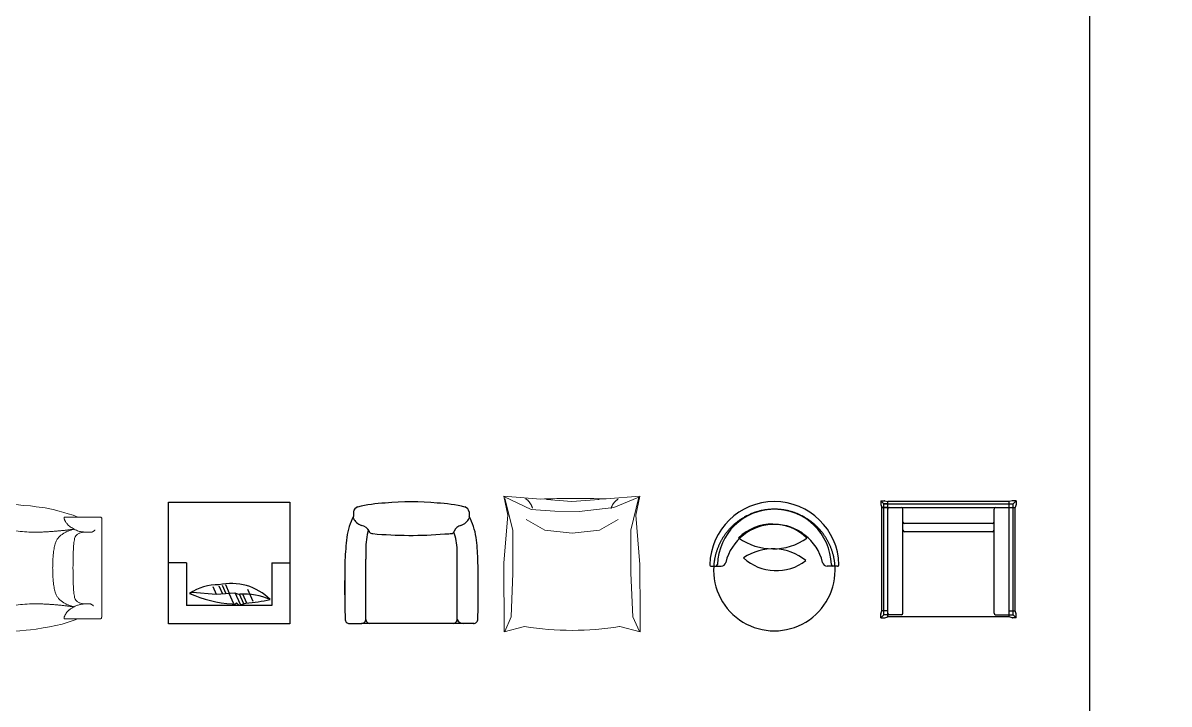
# Model space of a CAD drawing. Header units: millimetres. Extents: x 14385 to 129787, y 107826 to 186798.
# Drawn here: x 73350 to 80893, y 154061 to 158542 of the extents above; entities that cross this region are included whole.
import ezdxf

# ---------------------------------------------------------------- set-up
doc = ezdxf.new("R2010")
doc.units = ezdxf.units.MM
doc.header["$LTSCALE"] = 1000
doc.set_wipeout_variables(frame=1)
doc.linetypes.add('HIDDEN', pattern=[1.875, 1.25, -0.625])
doc.layers.add('FF-FURN', color=51, linetype='Continuous')
doc.layers.add('wipess', color=8, linetype='Continuous')

# ---------------------------------------------------------------- blocks, each defined once
blk = doc.blocks.new('A$C510B4030')
blk.add_wipeout([(-358.4, -35.7), (-371.5, -45.9), (-377.5, -55.1), (-380.9, -66.2), (-380.9, -95), (-405.4, -152.9), (-419, -205.8), (-427.7, -270.8), (-431.3, -308.2), (-434.6, -355.6), (-436.9, -426.4), (-437.7, -650.3), (-435.1, -770.1), (-434.5, -778.9), (-430.1, -788.4), (-422.8, -795.3), (-414.7, -798.8), (-409.9, -799.6), (412.9, -799.6), (424.5, -796.1), (430.3, -791.7), (435.6, -784.3), (438.3, -772.3), (440.8, -647.5), (441.3, -539.6), (439.7, -420.1), (437.4, -341.3), (430.1, -260.1), (420.9, -202.4), (405.2, -148.5), (388.4, -109.4), (380.9, -95), (380.9, -66.2), (371.5, -45.9), (360.9, -37), (338.6, -30.2), (284.1, -19.6), (223.9, -11.6), (132.9, -4.6), (44.8, -0.5), (-46.3, -0.6), (-90.4, -2.1), (-170.6, -7.6), (-225.3, -11.8), (-285, -19.8), (-318.1, -25.8)]).dxf.layer = 'wipess'
at = {"color": 0}
for p, q in [((-380.9, -66.2), (-380.9, -95)), ((380.9, -66.2), (380.9, -95)), ((-409.9, -799.6), (-326.7, -799.6)), ((412.9, -799.6), (-326.7, -799.6))]:
    blk.add_line(p, q, dxfattribs=at)
at = {"color": 55}
for p, q in [((-380.9, -106.1), (-380.9, -95)), ((380.9, -95), (380.9, -106.1)), ((-299.4, -773.9), (-299.4, -377.2)), ((302.4, -773.9), (302.4, -377.2))]:
    blk.add_line(p, q, dxfattribs=at)
at = {"color": 0}
for centre, radius, start, end in [((0, -1918), 1918, 84.89736, 95.10264), ((-340.2, -72.6), 41.2, 107.92566, 171.07005), ((-122.5, -1003.6), 997.1, 92.76634, 103.36025), ((122.5, -1003.6), 997.1, 76.63975, 87.23366), ((340.2, -72.6), 41.2, 8.92995, 72.07434), ((-29.5, -277.7), 396, 152.53361, 173.54206), ((28.5, -287.6), 401.6, 7.80136, 28.66342), ((1082.6, -437.6), 1519.5, 172.26471, 177.9612), ((-657.6, -397.9), 1096.4, 1.26768, 8.64241), ((-6238.1, -565.2), 6679.4, 358.2419, 1.64346), ((6320.2, -563.8), 6758.5, 178.47198, 181.74923), ((-407.9, -772.3), 27.4, 175.99179, 274.19685), ((410.9, -772.3), 27.4, 265.80315, 4.00821)]:
    blk.add_arc(centre, radius, start, end, dxfattribs=at)
at = {"color": 55}
for centre, radius, start, end in [((-304.5, -75), 82.5, 202.17423, 253.92205), ((304.5, -75), 82.5, 286.07795, 337.82577), ((-340.7, -223.7), 70.8, 25.56933, 79.10807), ((197.9, -310.6), 497.2, 165.01517, 180.43913), ((-200.7, -165.9), 80.9, 199.69381, 203.50037), ((-255.3, -185.4), 23.4, 213.12604, 276.31814), ((-5.1, 2499.8), 2719.8, 264.77415, 274.75788), ((140.9, 1565.4), 1777.8, 272.56764, 273.70607), ((259.3, -182.5), 26.4, 262.29909, 321.68237), ((205.8, -166.6), 80.9, 336.49963, 340.30619), ((-102.8, -330.4), 405.5, 2.26248, 19.06866), ((341.5, -216.2), 63.5, 102.86808, 159.43433), ((1580.7, -348.3), 1880.3, 178.96736, 180.88151), ((-1577.6, -348.3), 1880.3, 359.11849, 1.03264), ((-326.7, -772.3), 27.4, 274.39826, 356.6948), ((-271.1, -771.3), 28.4, 185.36438, 266.03189), ((274.1, -771.3), 28.4, 273.96811, 354.63562), ((344.4, -752.4), 47.2, 207.09595, 269.16401)]:
    blk.add_arc(centre, radius, start, end, dxfattribs=at)
blk = doc.blocks.new('A$C11BF3517')
for p, q in [((-386.5, 201.2), (-321.2, 201.2)), ((443.2, 201.2), (375.6, 201.2))]:
    blk.add_line(p, q)
for centre, radius, start, end in [((28.3, 201.2), 425, 1.38075, 178.61925), ((27.2, 148.1), 328.3, 13.7896, 166.2104), ((-321.2, 231.2), 30, 270, 350.5387), ((375.6, 231.2), 30, 189.4613, 270), ((-386.5, 211.2), 10, 178.61925, 270), ((28.3, 176.2), 400, 176.41668, 3.58332), ((443.2, 211.2), 10, 270, 1.38075)]:
    blk.add_arc(centre, radius, start, end)
at = {"color": 53, "linetype": 'HIDDEN', "ltscale": 10}
blk.add_arc((28.3, 176.2), 400, 3.58332, 176.41668, dxfattribs=at)
at = {"color": 55}
for centre, radius, start, end in [((28.3, 201.2), 375, 1.61418, 178.38582), ((16.6, 154.9), 323.4, 45.6525, 133.824), ((19.1, 705.6), 389.9, 234.50233, 304.97417), ((18.5, -31.2), 346.3, 51.10882, 123.92763), ((41.2, 493.1), 320.7, 227.64537, 307.39109), ((-356.5, 212.1), 10, 270, 358.38582), ((413.2, 212.1), 10, 181.61418, 270)]:
    blk.add_arc(centre, radius, start, end, dxfattribs=at)
blk = doc.blocks.new('A$C660E7873')
at = {"color": 53}
for p, q in [((-425, -13.7), (-444.7, 6)), ((425, -14), (445, 6)), ((-399.7, -39), (-438.7, -39)), ((-425, -744), (-425, -13.7)), ((-425, -14), (425, -14)), ((-399.7, -14), (-424.7, -14)), ((400, -39), (439, -39)), ((425, -744), (425, -14)), ((290, -144.6), (-290.2, -144.6)), ((290, -197.7), (-290, -197.7)), ((-424.7, -744), (-444.7, -764)), ((-399.7, -719), (-438.7, -719)), ((-400, -744), (-424.7, -744)), ((400, -719), (439, -719)), ((400, -744), (425, -744)), ((425, -744), (445, -764))]:
    blk.add_line(p, q, dxfattribs=at)
at = {"color": 0}
for p, q in [((-444.7, 6), (-420.5, 6)), ((-444.7, 6), (-444.7, -18.3)), ((-419, 5.8), (-400, 0)), ((-400, -758), (-400, 0)), ((400, 0), (-400, 0)), ((419.3, 5.8), (400, 0)), ((400, -758), (400, 0)), ((445, 6), (420.7, 6)), ((445, 6), (445, -18.3)), ((-444.5, -19.7), (-438.7, -39)), ((-438.7, -39), (439, -39)), ((-438.7, -719), (-438.7, -39)), ((-300, -734), (-300, -49)), ((300, -734), (300, -49)), ((400, -14), (425, -14)), ((444.8, -19.7), (439, -39)), ((439, -719), (439, -39)), ((-444.7, -764), (-444.7, -739.7)), ((-444.5, -738.3), (-438.7, -719)), ((-310, -744), (-390, -744)), ((310, -744), (400, -744)), ((444.8, -738.3), (439, -719)), ((445, -764), (445, -739.7)), ((-444.7, -764), (-420.5, -764)), ((-419, -763.8), (-400, -758)), ((400, -758), (-400, -758)), ((419.3, -763.8), (400, -758)), ((445, -764), (420.7, -764))]:
    blk.add_line(p, q, dxfattribs=at)
for centre, radius, start, end in [((-420.5, 1), 5, 73.30076, 90), ((420.7, 1), 5, 90, 106.69924), ((-439.7, -18.3), 5, 180, 196.69924), ((-390, -49), 10, 90, 180), ((-310, -49), 10, 0, 90), ((310, -49), 10, 90, 180), ((444, -39.7), 5, 163.30076, 180), ((440, -18.3), 5, 343.30076, 0), ((-439.7, -739.7), 5, 163.30076, 180), ((-390, -734), 10, 180, 270), ((-310, -734), 10, 270, 0), ((310, -734), 10, 180, 270), ((440, -739.7), 5, 0, 16.69924), ((-420.5, -759), 5, 270, 286.69924), ((420.7, -759), 5, 253.30076, 270)]:
    blk.add_arc(centre, radius, start, end, dxfattribs=at)
at = {"color": 53}
for centre, start, end in [((-290, -134.6), 180, 270), ((290, -134.6), 270, 0), ((-290, -187.7), 180, 270), ((290, -187.7), 270, 0)]:
    blk.add_arc(centre, 10, start, end, dxfattribs=at)
blk = doc.blocks.new('A$C5AB70BB0')
blk.add_wipeout([(-396, 460.7), (-369.5, 336.8), (-394, 21.8), (-393.2, -430.9), (-258, -396.5), (-116.2, -414.3), (-20.9, -420.4), (80.4, -421.8), (211.2, -415.8), (268.4, -410.4), (332.6, -402.3), (367, -397.1), (502.1, -431.7), (502, -390.5), (501.3, -249.8), (500.9, -150.7), (500.4, -45.4), (498.7, 29.9), (491.9, 113.2), (482.1, 232), (473.6, 336.1), (499.3, 459.9), (277.6, 442.9), (15.4, 445.5), (-45.3, 444.6), (-110.6, 443.1), (-153.9, 441.7)]).dxf.layer = 'wipess'
at = {"linetype": 'Continuous', "lineweight": 15}
for p, q in [((-153.9, 441.7), (-396, 460.7)), ((-396, 460.7), (-369.5, 336.8)), ((499.3, 459.9), (277.6, 442.9)), ((473.6, 336.1), (499.3, 459.9)), ((-369.5, 336.8), (-394, 21.8)), ((500.2, 11.5), (473.6, 336.1)), ((-394, 21.8), (-393.2, -430.9)), ((501.6, -312.8), (500.2, 11.5)), ((502.1, -431.7), (501.6, -312.8)), ((-393.2, -430.9), (-259, -396.4)), ((-259, -396.4), (-258, -396.5)), ((367, -397.1), (367.7, -396.9)), ((367.7, -396.9), (502.1, -431.7))]:
    blk.add_line(p, q, dxfattribs=at)
at = {"linetype": 'Continuous', "lineweight": 9}
for p, q in [((-215.2, 372.4), (-391.5, 455.7)), ((329.4, 385.7), (101.2, 360.2)), ((-59.9, 362.3), (-215.2, 372.4)), ((101.2, 360.2), (-59.9, 362.3))]:
    blk.add_line(p, q, dxfattribs=at)
at = {"color": 55, "linetype": 'Continuous', "lineweight": 9}
for p, q in [((51.8, 425.6), (-113.6, 438.6)), ((232.3, 439.4), (51.8, 425.6)), ((-248.2, 308.3), (-125.4, 236.5)), ((235, 236.2), (357.5, 307.8)), ((-125.4, 236.5), (54.9, 216.6)), ((54.9, 216.6), (235, 236.2))]:
    blk.add_line(p, q, dxfattribs=at)
at = {"linetype": 'Continuous', "lineweight": 5}
for points in [[(329.4, 385.7), (493, 454.7), (440.3, 237), (441.2, -45.3), (454.2, -332.6), (497.1, -430.4)], [(-387.4, 446.4), (-335.6, 237.7), (-334.7, -44.6), (-345.9, -331.9), (-388.1, -429.6)]]:
    blk.add_lwpolyline(points, dxfattribs=at)
at = {"linetype": 'Continuous', "lineweight": 15}
for centre, radius, start, end in [((80.4, -6348), 6793.8, 90.1444, 91.97692), ((80.4, -6349.5), 6795.3, 88.3368, 90.14413), ((56.2, 1533.6), 1955.5, 260.75331, 269.94849), ((56.2, 1531.1), 1953, 269.94849, 279.15555)]:
    blk.add_arc(centre, radius, start, end, dxfattribs=at)
at = {"color": 55, "linetype": 'Continuous', "lineweight": 9}
for points in [[(-252.7, 445.7), (-220.4, 425.1), (-205.3, 381.2)], [(309.6, 378.7), (324.7, 421.7), (357.5, 441.7)]]:
    blk.add_open_spline(points, degree=2, dxfattribs=at)
blk = doc.blocks.new('A$C54E26FA5')
at = {"color": 1}
blk.add_lwpolyline([(-95, -29.9), (-99.2, -45), (-88.4, -57.3), (-103.4, -72.4), (-91.3, -119.8, 0.031384), (-67.8, -279.4, 0.259835), (28.8, 57.6, 0.163284), (-27.5, 250.7, 0.094286)], format="xyb", close=True, dxfattribs=at)
at = {"layer": 'FF-FURN', "color": 250}
blk.add_lwpolyline([(-67.8, -279.4, 0.110887), (-31.4, -80.3), (-34, -72.8), (-25.6, -47.6), (-35.3, 77), (-22.1, 230.6), (-27.5, 250.7)], format="xyb", dxfattribs=at)
for points in [[(-34.9, 72.7), (15.2, 95.3)], [(-31.7, 31.2), (21.5, 55.2)], [(-30, 9.2), (24, 33.6)], [(-28.3, -12.8), (28.3, 12.8)], [(-100.2, -85), (-22.3, -49.9)], [(-96.7, -40.5), (-28.6, -9.8)], [(-95, -105.4), (-32.5, -77.2)], [(-90.3, -126.1), (-31.2, -99.4)], [(-81.2, -167.4), (-2, -131.7)]]:
    blk.add_lwpolyline(points, dxfattribs=at)
blk = doc.blocks.new('A$C2C415308')
blk.add_wipeout([(-345.1, 473), (-345.1, -327), (454.9, -327), (454.9, 473)]).translate(0, 0, 0).dxf.layer = 'wipess'
for p, q in [((-225.1, 73, 0), (-345.1, 73, 0)), ((-225.1, 73, 0), (-225.1, -207, 0)), ((334.9, 73, 0), (334.9, -207, 0)), ((334.9, 73, 0), (454.9, 73, 0)), ((334.9, -207, 0), (-225.1, -207, 0))]:
    blk.add_line(p, q)
at = {"elevation": 0}
blk.add_lwpolyline([(454.9, -327), (-345.1, -327), (-345.1, 473), (454.9, 473)], close=True, dxfattribs=at)
at = {"layer": 'FF-FURN', "rotation": 90}
blk.add_blockref('A$C54E26FA5', (45.3, -100.5), dxfattribs=at)
blk = doc.blocks.new('A$C22BC6EA8')
blk.add_wipeout([(-817.2, 468.1), (-824.7, 460.6), (-824.7, -374.5), (-817.2, -382), (-674.7, -382), (-666.3, -379.6), (-624, -377.7), (-540.3, -369.6), (-451.3, -361.6), (-344.3, -343.6), (-262.3, -325.6), (-210.3, -309.6), (-200.3, -305.6), (-175, -296.8), (-159.8, -292), (-14.8, -292), (-9.1, -290.1), (-1.8, -280.9), (0.1, -255.2), (0.1, 358.6), (-7.3, 378), (-15.2, 378), (-159.8, 378), (-190.3, 390.4), (-301.3, 421.8), (-470.3, 452.4), (-634.3, 464.4), (-701.1, 468.1), (-729.8, 468.1)]).dxf.layer = 'wipess'
at = {"linetype": 'Continuous', "lineweight": 5}
for q in [(-824.7, 318), (-824.7, 318), (-824.7, -231.9), (-824.7, -231.9)]:
    blk.add_line((-824.7, 43), q, dxfattribs=at)
blk.add_lwpolyline([(0, 360.4), (0, -273.6), (-3.5, -288.2), (-14.8, -292), (-159.8, -292), (-190.3, -301.6), (-210.3, -309.6), (-262.3, -325.6), (-304.3, -335.6), (-344.3, -343.6), (-386.3, -351.6), (-432.3, -359.6), (-470.3, -363.6), (-499.6, -367), (-540.3, -369.6), (-586.3, -373.6), (-620.3, -377.6), (-666.3, -379.6), (-674.7, -382), (-817.2, -382), (-824.7, -374.5), (-824.7, -367), (-824.7, 453.1), (-824.7, 460.6), (-817.2, 468.1), (-809.7, 468.1), (-687.2, 468.1), (-654.3, 466.4), (-614.3, 462.4), (-566.3, 460.4), (-516.3, 454.4), (-470.3, 452.4), (-432.3, 446.4), (-374.3, 438.4), (-320.3, 427.2), (-282.3, 416.4), (-250.1, 408.4), (-222.3, 398.4), (-190.3, 390.4), (-159.8, 378), (-7.3, 378), (0.2, 370.5), (0, 346.7), (0.2, 326.8), (0.2, 280.5), (0, 270.4)], dxfattribs=at)
for points, knots in [([(-184.2, 298.8), (-183.9, 298.4), (-183.7, 298), (-183.4, 298), (-183.2, 298), (-218.3, 294.4), (-245.8, 290.7), (-322.3, 282.4), (-424.5, 278), (-524.6, 278), (-724.7, 313.9), (-729.8, 323), (-729.8, 333), (-729.8, 378), (-729.8, 468.1)], [0, 0, 0, 1, 1, 2, 2, 3, 3, 4, 4, 5, 6, 6, 7, 8, 8, 8]), ([(-80.4, 278), (-81.5, 278), (-155.3, 281.5), (-225.3, 323), (-248.4, 363), (-249.8, 373), (-249.8, 378), (-244.8, 378), (-129.8, 378), (-14.8, 378), (-7.3, 378), (0.2, 370.5), (0.2, 326.8), (0.2, 305.1), (0.2, 293.7), (0.2, 290.4), (0.2, 287.1)], [21, 21, 21, 22, 23, 24, 25, 26, 27, 27, 28, 28, 29, 30, 30, 31, 31, 32, 32, 32]), ([(-824.7, 318), (-824.7, 333), (-809.7, 333), (-767.2, 328), (-724.7, 323)], [0, 0, 0, 1, 1, 2, 2, 2]), ([(0.2, 287.1), (0.2, 281.4), (0.2, 280.5), (0.2, 43), (0.2, -194.5), (0.2, -195.3), (0.2, -201), (0.2, -204.3), (0.2, -207.6), (0.2, -219), (0.2, -240.7), (0.2, -284.5), (-7.3, -292), (-14.8, -292), (-129.8, -292), (-244.8, -292), (-249.8, -292), (-249.8, -287), (-248.4, -277), (-225.3, -236.9), (-155.3, -195.4), (-81.5, -192), (-80.4, -192)], [0, 0, 0, 1, 1, 3, 3, 4, 4, 5, 5, 6, 6, 7, 8, 8, 9, 9, 10, 11, 12, 13, 14, 15, 15, 15]), ([(-80.4, -192), (-93.1, -192), (-114, -192), (-173.8, -192), (-190.6, -92), (-190.6, 178), (-173.8, 278), (-114, 278), (-91.7, 278), (-80.4, 278)], [15, 15, 15, 16, 16, 17, 18, 19, 20, 20, 21, 21, 21]), ([(-69.8, 278), (-81.5, 278), (-80.4, 278), (-73.3, 278), (-69.8, 278)], [0, 0, 0, 1, 1, 2, 2, 2]), ([(-184.2, -212.7), (-183.9, -212.3), (-183.7, -212), (-183.4, -212), (-183.2, -212), (-218.3, -208.3), (-245.8, -204.6), (-322.3, -196.3), (-424.5, -192), (-524.6, -192), (-724.7, -227.8), (-729.8, -236.9), (-729.8, -246.9), (-729.8, -292), (-729.8, -371.9)], [0, 0, 0, 1, 1, 2, 2, 3, 3, 4, 4, 5, 6, 6, 7, 8, 8, 8]), ([(-824.7, -231.9), (-824.7, -246.9), (-809.7, -246.9), (-767.2, -241.9), (-724.7, -236.9)], [0, 0, 0, 1, 1, 2, 2, 2])]:
    blk.add_open_spline(points, degree=2, knots=knots, dxfattribs=at)
at = {"color": 55, "linetype": 'Continuous', "lineweight": 5}
for points in [[(-324.4, 43), (-324.4, 180.5), (-266.3, 278.4), (-182.7, 298)], [(-324.4, 43), (-324.4, -94.4), (-266.3, -192.3), (-182.7, -212)]]:
    blk.add_open_spline(points, degree=2, dxfattribs=at)
at = {"linetype": 'Continuous', "lineweight": 5}
for points in [[(-69.8, 278), (-65.3, 278), (-44.7, 292.5)], [(-79.7, -192), (-75.2, -192), (-54.7, -206.4)]]:
    blk.add_open_spline(points, degree=2, dxfattribs=at)

msp = doc.modelspace()

# ---------------------------------------------------------------- linework, layer by layer
at = {"color": 1}
msp.add_lwpolyline([(129786.9, 184762.2), (129786.9, 107826.4), (18573.3, 107826.4), (18573.3, 184762.2), (80368.9, 184762.2), (80368.9, 107826.4)], dxfattribs=at)

# ---------------------------------------------------------------- block references
at = {"layer": 'FF-FURN'}
for name, p in [('A$C11BF3517', (78266.8, 154767)), ('A$C660E7873', (79441, 155393.2))]:
    msp.add_blockref(name, p, dxfattribs=at)

# ---------------------------------------------------------------- next in the draw order: block references
for name, p in [('A$C22BC6EA8', (73870, 154913.6)), ('A$C2C415308', (74652.2, 154917, 0)), ('A$C510B4030', (75905.3, 155391.3)), ('A$C5AB70BB0', (76909.6, 154968.2))]:
    msp.add_blockref(name, p, dxfattribs=at)

doc.saveas('drawing.dxf')
